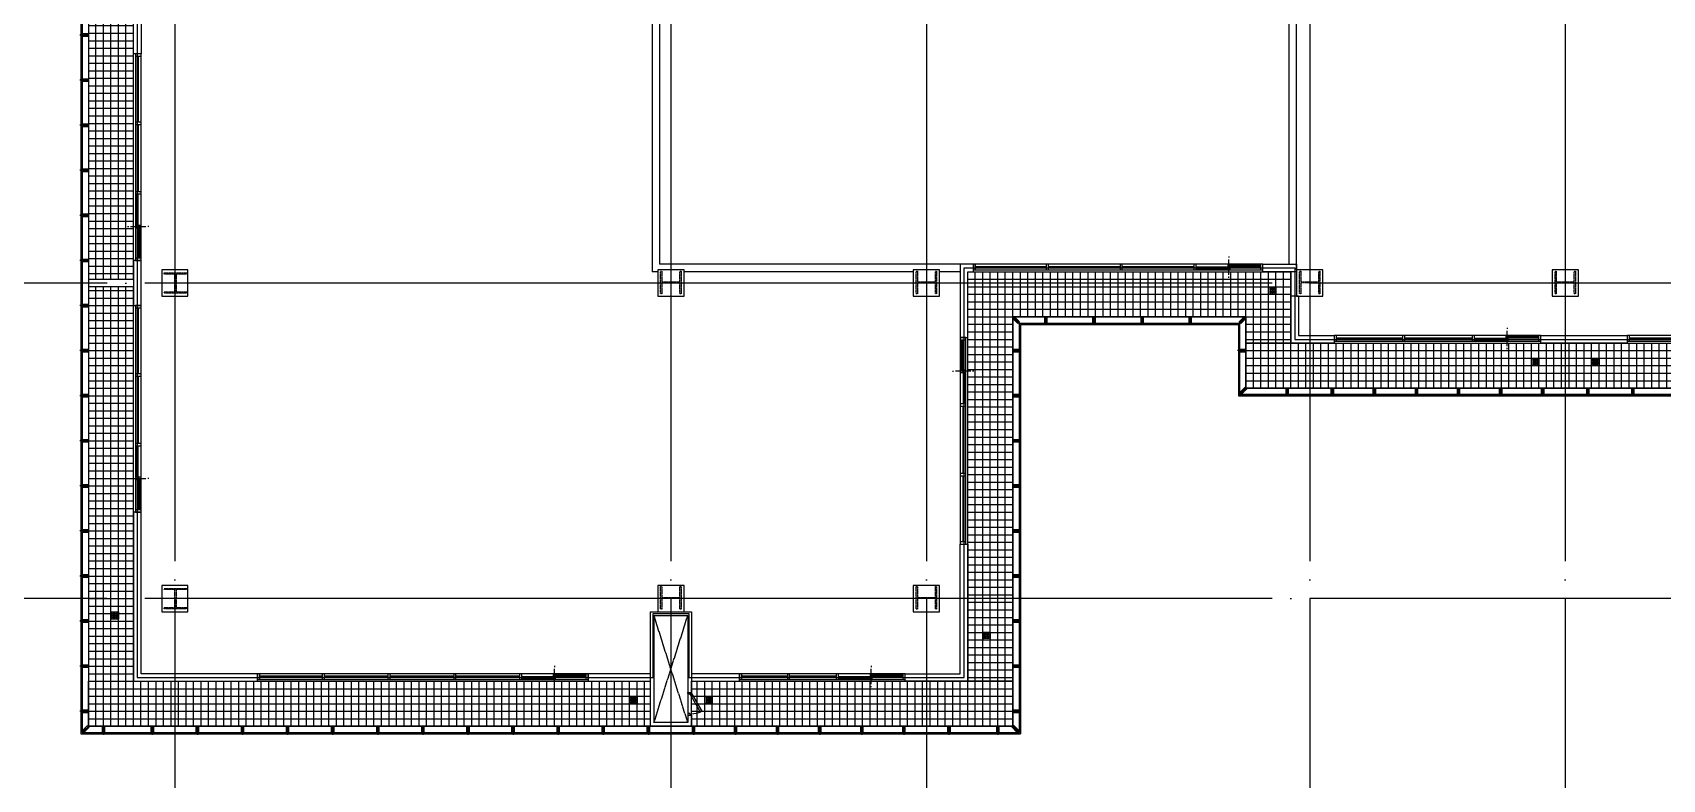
# Model space of a CAD drawing. Header units: millimetres. Extents: x 0 to 252000, y 0 to 178200.
# Drawn here: x 46358 to 89728, y 60589 to 80469 of the extents above; entities that cross this region are included whole.
import ezdxf

# ---------------------------------------------------------------- set-up
doc = ezdxf.new("R2010")
doc.units = ezdxf.units.MM
for name, pattern in [('CEN', [62, 60, -1, 0, -1]), ('CONTINOUS', [0]), ('HID', [3.2, 2, -1.2]), ('HIDDEN', [2, 1, -1])]:
    doc.linetypes.add(name, pattern=pattern)
doc.layers.get('Defpoints').update_dxf_attribs({"color": 181})
for name, color, linetype in [('000_SRC', 7, 'HIDDEN'), ('01 CEN', 1, 'CEN'), ('02 COL', 2, 'Continuous'), ('04.Hat', 5, 'Continuous'), ('5FIN', 5, 'Continuous'), ('A-공장전용', 3, 'Continuous'), ('DOOR', 4, 'Continuous'), ('E1', 5, 'Continuous'), ('ele-w', 4, 'Continuous'), ('GLAZ-BAR', 7, 'Continuous'), ('HAT', 5, 'Continuous'), ('HID', 4, 'HID'), ('S- 주동 코어', 7, 'CONTINOUS'), ('VOID', 8, 'CEN'), ('Wall-P', 4, 'Continuous'), ('WID', 4, 'Continuous'), ('WID-F', 4, 'Continuous'), ('WIN', 9, 'Continuous'), ('win5', 5, 'Continuous')]:
    doc.layers.add(name, color=color, linetype=linetype)

# ---------------------------------------------------------------- blocks, each defined once
blk = doc.blocks.new('SRC^^')
at = {"layer": '000_SRC'}
for points in [[(3724776, -6999655), (3724776, -6999623), (3725062, -6999623), (3725062, -6999144), (3724776, -6999144), (3724776, -6999112), (3725380, -6999112), (3725380, -6999144), (3725094, -6999144), (3725094, -6999623), (3725380, -6999623), (3725380, -6999655)], [(3737990, -6999065), (3738022, -6999065), (3738022, -6999351), (3738501, -6999351), (3738501, -6999065), (3738533, -6999065), (3738533, -6999669), (3738501, -6999669), (3738501, -6999383), (3738022, -6999383), (3738022, -6999669), (3737990, -6999669)], [(3744790, -6999065), (3744822, -6999065), (3744822, -6999351), (3745301, -6999351), (3745301, -6999065), (3745333, -6999065), (3745333, -6999669), (3745301, -6999669), (3745301, -6999383), (3744822, -6999383), (3744822, -6999669), (3744790, -6999669)], [(3754990, -6999065), (3755022, -6999065), (3755022, -6999351), (3755501, -6999351), (3755501, -6999065), (3755533, -6999065), (3755533, -6999669), (3755501, -6999669), (3755501, -6999383), (3755022, -6999383), (3755022, -6999669), (3754990, -6999669)], [(3761790, -6999065), (3761822, -6999065), (3761822, -6999351), (3762301, -6999351), (3762301, -6999065), (3762333, -6999065), (3762333, -6999669), (3762301, -6999669), (3762301, -6999383), (3761822, -6999383), (3761822, -6999669), (3761790, -6999669)], [(3724776, -7008055), (3724776, -7008023), (3725062, -7008023), (3725062, -7007544), (3724776, -7007544), (3724776, -7007512), (3725380, -7007512), (3725380, -7007544), (3725094, -7007544), (3725094, -7008023), (3725380, -7008023), (3725380, -7008055)], [(3737990, -7007465), (3738022, -7007465), (3738022, -7007751), (3738501, -7007751), (3738501, -7007465), (3738533, -7007465), (3738533, -7008069), (3738501, -7008069), (3738501, -7007783), (3738022, -7007783), (3738022, -7008069), (3737990, -7008069)], [(3744790, -7007465), (3744822, -7007465), (3744822, -7007751), (3745301, -7007751), (3745301, -7007465), (3745333, -7007465), (3745333, -7008069), (3745301, -7008069), (3745301, -7007783), (3744822, -7007783), (3744822, -7008069), (3744790, -7008069)]]:
    blk.add_hatch(color=7, dxfattribs=at).paths.add_polyline_path(points)
for p, q in [((3725082, -6999383), (3725042, -6999383)), ((3738262, -6999403), (3738262, -6999363)), ((3745062, -6999403), (3745062, -6999363)), ((3755262, -6999403), (3755262, -6999363)), ((3762062, -6999403), (3762062, -6999363)), ((3725082, -7007783), (3725042, -7007783)), ((3738262, -7007803), (3738262, -7007763))]:
    blk.add_line(p, q, dxfattribs=at)
for points in [[(3724776, -6999655), (3724776, -6999623), (3725062, -6999623), (3725062, -6999144), (3724776, -6999144), (3724776, -6999112), (3725380, -6999112), (3725380, -6999144), (3725094, -6999144), (3725094, -6999623), (3725380, -6999623), (3725380, -6999655), (3724776, -6999655)], [(3737990, -6999065), (3738022, -6999065), (3738022, -6999351), (3738501, -6999351), (3738501, -6999065), (3738533, -6999065), (3738533, -6999669), (3738501, -6999669), (3738501, -6999383), (3738022, -6999383), (3738022, -6999669), (3737990, -6999669), (3737990, -6999065)], [(3744790, -6999065), (3744822, -6999065), (3744822, -6999351), (3745301, -6999351), (3745301, -6999065), (3745333, -6999065), (3745333, -6999669), (3745301, -6999669), (3745301, -6999383), (3744822, -6999383), (3744822, -6999669), (3744790, -6999669), (3744790, -6999065)], [(3754990, -6999065), (3755022, -6999065), (3755022, -6999351), (3755501, -6999351), (3755501, -6999065), (3755533, -6999065), (3755533, -6999669), (3755501, -6999669), (3755501, -6999383), (3755022, -6999383), (3755022, -6999669), (3754990, -6999669), (3754990, -6999065)], [(3761790, -6999065), (3761822, -6999065), (3761822, -6999351), (3762301, -6999351), (3762301, -6999065), (3762333, -6999065), (3762333, -6999669), (3762301, -6999669), (3762301, -6999383), (3761822, -6999383), (3761822, -6999669), (3761790, -6999669), (3761790, -6999065)], [(3724776, -7008055), (3724776, -7008023), (3725062, -7008023), (3725062, -7007544), (3724776, -7007544), (3724776, -7007512), (3725380, -7007512), (3725380, -7007544), (3725094, -7007544), (3725094, -7008023), (3725380, -7008023), (3725380, -7008055), (3724776, -7008055)], [(3737990, -7007465), (3738022, -7007465), (3738022, -7007751), (3738501, -7007751), (3738501, -7007465), (3738533, -7007465), (3738533, -7008069), (3738501, -7008069), (3738501, -7007783), (3738022, -7007783), (3738022, -7008069), (3737990, -7008069), (3737990, -7007465)], [(3744790, -7007465), (3744822, -7007465), (3744822, -7007751), (3745301, -7007751), (3745301, -7007465), (3745333, -7007465), (3745333, -7008069), (3745301, -7008069), (3745301, -7007783), (3744822, -7007783), (3744822, -7008069), (3744790, -7008069), (3744790, -7007465)], [(3744790, -7007465), (3744822, -7007465), (3744822, -7007751), (3745301, -7007751), (3745301, -7007465), (3745333, -7007465), (3745333, -7008069), (3745301, -7008069), (3745301, -7007783), (3744822, -7007783), (3744822, -7008069), (3744790, -7008069), (3744790, -7007465)]]:
    blk.add_lwpolyline(points, dxfattribs=at)
blk = doc.blocks.new('B1F-SRC1')
at = {"layer": '02 COL', "color": 0}
blk.add_lwpolyline([(350, 350), (-350, 350), (-350, -350), (350, -350)], close=True, dxfattribs=at)
blk = doc.blocks.new('B1F-SRC2')
at = {"layer": '02 COL', "color": 0}
blk.add_lwpolyline([(350, 350), (-350, 350), (-350, -350), (350, -350)], close=True, dxfattribs=at)
blk = doc.blocks.new('B1F-SRC5')
at = {"layer": '02 COL', "color": 0}
blk.add_lwpolyline([(350, 350), (-350, 350), (-350, -350), (350, -350)], close=True, dxfattribs=at)
blk = doc.blocks.new('B1F-SRC3')
at = {"layer": '02 COL', "color": 0}
blk.add_lwpolyline([(350, 350), (-350, 350), (-350, -350), (350, -350)], close=True, dxfattribs=at)
blk = doc.blocks.new('B1F-SRC1A')
at = {"layer": '02 COL', "color": 0}
blk.add_lwpolyline([(350, 350), (-350, 350), (-350, -350), (350, -350)], close=True, dxfattribs=at)
blk = doc.blocks.new('B1F-SRC4')
at = {"layer": '02 COL'}
blk.add_lwpolyline([(350, 350), (-350, 350), (-350, -350), (350, -350)], close=True, dxfattribs=at)
blk = doc.blocks.new('AWB-2')
at = {"layer": 'WID'}
for points in [[(66, 105), (67, 107), (66, 108), (62, 105), (81, 86, -0.414214), (81, 83), (59, 61, 0.414214), (59, 59, 0.414214), (61, 59), (83, 81, -0.414214), (86, 81), (105, 62), (221, 179), (179, 221), (177, 220), (183, 214), (183, 212), (185, 212), (192, 206, -0.414214), (192, 204), (187, 199, 0.414214), (187, 198), (189, 195), (191, 197), (189, 198), (194, 203), (203, 194), (198, 189), (197, 191), (195, 189), (198, 187, 0.414214), (199, 187), (204, 192, -0.414214), (206, 192), (218, 179, -0.414214), (218, 178), (105, 66, -0.414214), (104, 66), (92, 78, -0.414214), (92, 79), (99, 87, 0.414214), (99, 88), (97, 91), (95, 89), (97, 87), (90, 80), (80, 90), (87, 97), (89, 95), (91, 97), (88, 99, 0.414214), (87, 99), (79, 92, -0.414214), (78, 92), (72, 98, -0.414214), (72, 99), (73, 101), (73, 103), (71, 103), (70, 101, -0.414214), (68, 101), (66, 104, -0.414214)], [(177, 220), (66, 108), (71, 103), (73, 103), (73, 101), (83, 97), (85, 98, 0.414214), (85, 99, 0.414214), (84, 99), (83, 98), (74, 102), (74, 104), (72, 104), (68, 108, -0.414214), (68, 108), (177, 218, -0.414214), (178, 218), (182, 214), (182, 211), (184, 211), (188, 203), (187, 202, 0.414214), (187, 201), (187, 201, 0.414214), (188, 201), (189, 203), (185, 212), (183, 212), (183, 214)]]:
    blk.add_lwpolyline(points, format="xyb", close=True, dxfattribs=at)
blk.add_lwpolyline([(105, 62), (221, 179), (179, 221), (62, 105)], dxfattribs=at)
at = {"layer": 'WIN', "color": 8}
for p, q in [((208, 208), (41, 41)), ((53, 81), (49, 77)), ((57, 69), (49, 77)), ((53, 80), (50, 77)), ((51, 75), (50, 77)), ((51, 79), (52, 78)), ((51, 75), (54, 74)), ((51, 74), (54, 73)), ((61, 73), (53, 81)), ((55, 78), (53, 80)), ((53, 65), (54, 65)), ((56, 76), (54, 73)), ((56, 76), (54, 74)), ((57, 67), (54, 65)), ((55, 79), (56, 76)), ((55, 78), (56, 76)), ((74, 77), (57, 67)), ((57, 69), (57, 67)), ((61, 63), (70, 81)), ((62, 73), (61, 73)), ((70, 80), (62, 73)), ((63, 61), (81, 70)), ((67, 57), (65, 54)), ((65, 53), (65, 54)), ((77, 74), (67, 57)), ((69, 57), (67, 57)), ((69, 57), (77, 49)), ((70, 82), (70, 80)), ((80, 70), (73, 62)), ((73, 62), (73, 61)), ((73, 61), (81, 53)), ((76, 56), (73, 54)), ((74, 51), (73, 54)), ((76, 56), (74, 54)), ((75, 51), (74, 54)), ((75, 51), (77, 50)), ((79, 55), (76, 56)), ((78, 55), (76, 56)), ((80, 53), (77, 50)), ((81, 53), (77, 49)), ((78, 55), (80, 53)), ((79, 51), (78, 52)), ((82, 70), (80, 70))]:
    blk.add_line(p, q, dxfattribs=at)
at = {"layer": 'WIN'}
for p, q in [((53, 65), (42, 75)), ((70, 82), (59, 92)), ((65, 53), (75, 42)), ((82, 70), (92, 59))]:
    blk.add_line(p, q, dxfattribs=at)
at = {"layer": 'WIN', "color": 8}
for points in [[(75, 77), (61, 63), (57, 67), (70, 81)], [(59, 92), (67, 100), (77, 89), (70, 82)], [(77, 75), (63, 61), (67, 57), (81, 70)], [(92, 59), (100, 67), (89, 77), (82, 70)]]:
    blk.add_lwpolyline(points, close=True, dxfattribs=at)
for centre, radius, start, end in [((47, 115), 18.5, 289.0161, 324.0172), ((33, 33), 36.6, 31.5803, 58.4197), ((65, 65), 8.5, 106.9275, 163.0725), ((65, 65), 8.5, 286.9275, 343.0725), ((115, 47), 18.5, 125.9828, 160.9839)]:
    blk.add_arc(centre, radius, start, end, dxfattribs=at)
blk = doc.blocks.new('AWB-1')
at = {"layer": 'WID'}
for points in [[(-28, 38), (-28, 40), (-30, 40), (-30, 35), (-4, 35, -0.414214), (-2, 33), (-2, 2, 0.414214), (0, 1, 0.414214), (2, 2), (2, 33, -0.414214), (4, 35), (30, 35), (30, 200), (-30, 200), (-30, 198), (-23, 198), (-21, 196), (-20, 198), (-10, 198, -0.414214), (-9, 197), (-9, 190, 0.414214), (-8, 189), (-4, 189), (-4, 191), (-7, 191), (-7, 198), (7, 198), (7, 191), (4, 191), (4, 189), (8, 189, 0.414214), (9, 190), (9, 197, -0.414214), (10, 198), (27, 198, -0.414214), (28, 197), (28, 38, -0.414214), (27, 37), (10, 37, -0.414214), (9, 38), (9, 49, 0.414214), (8, 50), (4, 50), (4, 48), (7, 48), (7, 37), (-7, 37), (-7, 48), (-4, 48), (-4, 50), (-8, 50, 0.414214), (-9, 49), (-9, 38, -0.414214), (-10, 37), (-19, 37, -0.414214), (-20, 38), (-20, 40), (-21, 42), (-23, 40), (-23, 38, -0.414214), (-24, 37), (-27, 37, -0.414214)], [(-30, 198), (-30, 40), (-23, 40), (-21, 42), (-20, 40), (-10, 44), (-10, 47, 0.414214), (-10, 47, 0.414214), (-11, 47), (-11, 45), (-19, 42), (-21, 43), (-23, 41), (-28, 41, -0.414214), (-29, 42), (-29, 196, -0.414214), (-28, 197), (-23, 197), (-21, 195), (-19, 197), (-11, 194), (-11, 192, 0.414214), (-10, 191), (-10, 191, 0.414214), (-10, 192), (-10, 194), (-20, 198), (-21, 196), (-23, 198)]]:
    blk.add_lwpolyline(points, format="xyb", close=True, dxfattribs=at)
blk.add_lwpolyline([(30, 35), (30, 200), (-30, 200), (-30, 35)], dxfattribs=at)
at = {"layer": 'WIN'}
for p, q in [((-8, 24), (-23, 24)), ((8, 24), (23, 24)), ((-8, 0), (-23, 0)), ((8, 0), (23, 0))]:
    blk.add_line(p, q, dxfattribs=at)
at = {"layer": 'WIN', "color": 8}
for p, q in [((-20, 12), (-20, 6)), ((-8, 12), (-20, 12)), ((-20, 9), (-19, 9)), ((-8, 6), (-20, 6)), ((-17, 11), (-19, 11)), ((-19, 11), (-19, 6)), ((-17, 6), (-19, 6)), ((-17, 11), (-14, 10)), ((-17, 6), (-14, 8)), ((-16, 12), (-14, 10)), ((-16, 6), (-14, 7)), ((-14, 10), (-14, 7)), ((-14, 10), (-14, 8)), ((-8, 24), (-8, 23)), ((-2, 24), (-8, 5)), ((-8, 23), (-8, 13)), ((-8, 13), (-8, 12)), ((-8, 6), (-8, 5)), ((-8, 5), (-8, 1)), ((-8, 0), (-8, 1)), ((-2, 5), (-8, 24)), ((0, 211), (0, -24)), ((2, 5), (7, 24)), ((2, 24), (7, 5)), ((8, 24), (7, 23)), ((7, 23), (7, 13)), ((7, 13), (8, 12)), ((8, 12), (20, 12)), ((8, 6), (7, 5)), ((8, 6), (20, 6)), ((7, 5), (7, 1)), ((8, 0), (7, 1)), ((16, 12), (14, 10)), ((17, 11), (14, 10)), ((14, 10), (14, 7)), ((14, 10), (14, 8)), ((17, 6), (14, 8)), ((16, 6), (14, 7)), ((17, 11), (19, 11)), ((17, 6), (19, 6)), ((19, 11), (19, 6)), ((20, 9), (19, 9)), ((20, 12), (20, 6))]:
    blk.add_line(p, q, dxfattribs=at)
for points in [[(-23, 24), (-23, 35), (-8, 35), (-8, 24)], [(-2, 24), (-2, 5), (-8, 5), (-8, 24)], [(2, 24), (2, 5), (7, 5), (7, 24)], [(23, 24), (23, 35), (8, 35), (8, 24)]]:
    blk.add_lwpolyline(points, close=True, dxfattribs=at)
for centre, radius, start, end in [((-48, 32), 18.5, 334.0161, 9.0172), ((0, 9), 8.5, 151.9275, 208.0725), ((0, -36), 36.6, 76.5803, 103.4197), ((0, 9), 8.5, 331.9275, 28.0725), ((48, 32), 18.5, 170.9828, 205.9839)]:
    blk.add_arc(centre, radius, start, end, dxfattribs=at)
blk = doc.blocks.new('AWB-3')
at = {"layer": 'WID'}
for points in [[(-37, -77), (-39, -79), (-38, -80), (-34, -76), (-53, -58, -0.414214), (-53, -55), (-31, -33, 0.414214), (-31, -31, 0.414214), (-33, -31), (-55, -53, -0.414214), (-58, -53), (-76, -34), (-193, -151), (-151, -193), (-149, -192), (-154, -186), (-154, -184), (-157, -184), (-163, -177, -0.414214), (-163, -176), (-158, -171, 0.414214), (-158, -170), (-161, -167), (-162, -168), (-161, -170), (-166, -175), (-175, -166), (-170, -161), (-168, -162), (-167, -161), (-170, -158, 0.414214), (-171, -158), (-176, -163, -0.414214), (-177, -163), (-189, -151, -0.414214), (-189, -150), (-77, -37, -0.414214), (-76, -37), (-64, -49, -0.414214), (-64, -51), (-71, -58, 0.414214), (-71, -60), (-68, -62), (-67, -61), (-69, -59), (-61, -52), (-52, -61), (-59, -69), (-61, -67), (-62, -68), (-60, -71, 0.414214), (-58, -71), (-51, -64, -0.414214), (-49, -64), (-43, -70, -0.414214), (-43, -71), (-45, -73), (-45, -75), (-43, -75), (-41, -73, -0.414214), (-40, -73), (-37, -76, -0.414214)], [(-149, -192), (-38, -80), (-43, -75), (-45, -75), (-45, -73), (-55, -68), (-57, -70, 0.414214), (-57, -71, 0.414214), (-56, -71), (-55, -69), (-46, -73), (-46, -76), (-43, -76), (-40, -79, -0.414214), (-40, -80), (-149, -189, -0.414214), (-150, -189), (-153, -186), (-153, -183), (-156, -183), (-160, -175), (-159, -173, 0.414214), (-159, -173), (-159, -173, 0.414214), (-159, -173), (-161, -174), (-157, -184), (-154, -184), (-154, -186)]]:
    blk.add_lwpolyline(points, format="xyb", close=True, dxfattribs=at)
blk.add_lwpolyline([(-76, -34), (-193, -151), (-151, -193), (-34, -76)], dxfattribs=at)
at = {"layer": 'WIN', "color": 8}
for p, q in [((-180, -180), (-13, -13)), ((-53, -25), (-48, -21)), ((-45, -33), (-53, -25)), ((-35, -33), (-53, -42)), ((-53, -41), (-52, -41)), ((-52, -25), (-48, -21)), ((-50, -27), (-52, -25)), ((-52, -41), (-45, -34)), ((-50, -23), (-50, -23)), ((-50, -27), (-47, -28)), ((-50, -27), (-47, -28)), ((-47, -23), (-48, -21)), ((-41, -29), (-48, -21)), ((-48, -46), (-39, -29)), ((-47, -23), (-46, -26)), ((-47, -28), (-45, -26)), ((-47, -28), (-46, -26)), ((-46, -23), (-45, -26)), ((-46, -48), (-29, -39)), ((-45, -34), (-45, -33)), ((-33, -35), (-42, -53)), ((-41, -29), (-39, -29)), ((-41, -52), (-34, -45)), ((-41, -53), (-41, -52)), ((-39, -29), (-36, -26)), ((-36, -24), (-36, -26)), ((-34, -45), (-33, -45)), ((-33, -45), (-25, -53)), ((-29, -39), (-26, -36)), ((-29, -41), (-29, -39)), ((-29, -41), (-21, -48)), ((-28, -47), (-26, -45)), ((-28, -47), (-26, -46)), ((-27, -50), (-28, -47)), ((-27, -50), (-28, -47)), ((-27, -50), (-25, -52)), ((-24, -36), (-26, -36)), ((-23, -46), (-26, -45)), ((-23, -47), (-26, -46)), ((-25, -52), (-21, -48)), ((-25, -53), (-21, -48)), ((-23, -47), (-21, -48)), ((-23, -50), (-23, -50))]:
    blk.add_line(p, q, dxfattribs=at)
at = {"layer": 'WIN'}
for p, q in [((-53, -41), (-64, -31)), ((-36, -24), (-47, -14)), ((-41, -53), (-31, -64)), ((-24, -36), (-14, -47))]:
    blk.add_line(p, q, dxfattribs=at)
at = {"layer": 'WIN', "color": 8}
for points in [[(-64, -31), (-71, -39), (-61, -49), (-53, -41)], [(-48, -46), (-35, -33), (-39, -29), (-53, -42)], [(-31, -64), (-39, -71), (-49, -61), (-41, -53)], [(-46, -48), (-33, -35), (-29, -39), (-42, -53)]]:
    blk.add_lwpolyline(points, close=True, dxfattribs=at)
for centre, radius, start, end in [((-87, -19), 18.5, 305.9828, 340.9839), ((-37, -37), 8.5, 106.9275, 163.0725), ((-5, -5), 36.6, 211.5803, 238.4197), ((-37, -37), 8.5, 286.9275, 343.0725), ((-19, -87), 18.5, 109.0161, 144.0172)]:
    blk.add_arc(centre, radius, start, end, dxfattribs=at)
blk = doc.blocks.new('A$C513D03CD')
at = {"layer": 'GLAZ-BAR'}
for p, q in [((0, 566), (0, 536)), ((0, 80), (0, 486)), ((0, 0), (0, 30))]:
    blk.add_line(p, q, dxfattribs=at)
blk = doc.blocks.new('AD-5500')
at = {"layer": 'WID', "color": 9}
for p, q in [((5440, 150), (60, 150)), ((60, 0), (5440, 0))]:
    blk.add_line(p, q, dxfattribs=at)
at = {"layer": 'WID'}
for p, q in [((60, 70), (870, 70)), ((60, 43), (870, 43)), ((60, 27), (870, 27)), ((930, 80), (870, 80)), ((930, 70), (870, 70)), ((930, 123), (1770, 123)), ((930, 107), (1770, 107)), ((930, 80), (1770, 80)), ((1830, 83), (3620, 83)), ((1830, 67), (3620, 67)), ((3680, 83), (5440, 83)), ((3680, 67), (5440, 67))]:
    blk.add_line(p, q, dxfattribs=at)
for points in [[(0, 0), (60, 0), (60, 150), (0, 150)], [(1770, 0), (1830, 0), (1830, 150), (1770, 150)], [(3620, 0), (3680, 0), (3680, 150), (3620, 150)], [(5440, 0), (5500, 0), (5500, 150), (5440, 150)]]:
    blk.add_lwpolyline(points, close=True, dxfattribs=at)
for points in [[(930, 80), (930, 150), (870, 150), (870, 80)], [(870, 70), (870, 0), (930, 0), (930, 70)]]:
    blk.add_lwpolyline(points, dxfattribs=at)
at = {"layer": 'GLAZ-BAR', "rotation": 180}
blk.add_blockref('A$C513D03CD', (900, 358), dxfattribs=at)
blk = doc.blocks.new('AD-7700')
at = {"layer": 'WID', "color": 9}
for p, q in [((7640, 150), (60, 150)), ((60, 0), (7640, 0))]:
    blk.add_line(p, q, dxfattribs=at)
at = {"layer": 'WID'}
for p, q in [((60, 70), (870, 70)), ((60, 43), (870, 43)), ((60, 27), (870, 27)), ((930, 80), (870, 80)), ((930, 70), (870, 70)), ((930, 123), (1770, 123)), ((930, 107), (1770, 107)), ((930, 80), (1770, 80)), ((1830, 83), (3737, 83)), ((1830, 67), (3737, 67)), ((3797, 83), (5703, 83)), ((3797, 67), (5703, 67)), ((5763, 83), (7640, 83)), ((5763, 67), (7640, 67))]:
    blk.add_line(p, q, dxfattribs=at)
for points in [[(0, 0), (60, 0), (60, 150), (0, 150)], [(1770, 0), (1830, 0), (1830, 150), (1770, 150)], [(3737, 0), (3797, 0), (3797, 150), (3737, 150)], [(5703, 0), (5763, 0), (5763, 150), (5703, 150)], [(7640, 0), (7700, 0), (7700, 150), (7640, 150)]]:
    blk.add_lwpolyline(points, close=True, dxfattribs=at)
for points in [[(930, 80), (930, 150), (870, 150), (870, 80)], [(870, 70), (870, 0), (930, 0), (930, 70)]]:
    blk.add_lwpolyline(points, dxfattribs=at)
at = {"layer": 'GLAZ-BAR', "rotation": 180}
blk.add_blockref('A$C513D03CD', (900, 358), dxfattribs=at)
blk = doc.blocks.new('AD-8800')
at = {"layer": 'WID', "color": 9}
for p, q in [((8740, 150), (60, 150)), ((60, 0), (8740, 0))]:
    blk.add_line(p, q, dxfattribs=at)
at = {"layer": 'WID'}
for p, q in [((60, 70), (870, 70)), ((60, 43), (870, 43)), ((60, 27), (870, 27)), ((930, 80), (870, 80)), ((930, 70), (870, 70)), ((930, 123), (1770, 123)), ((930, 107), (1770, 107)), ((930, 80), (1770, 80)), ((1830, 83), (3520, 83)), ((1830, 67), (3520, 67)), ((3580, 83), (5270, 83)), ((3580, 67), (5270, 67)), ((5330, 83), (7020, 83)), ((5330, 67), (7020, 67)), ((7080, 83), (8740, 83)), ((7080, 67), (8740, 67))]:
    blk.add_line(p, q, dxfattribs=at)
for points in [[(0, 0), (60, 0), (60, 150), (0, 150)], [(1770, 0), (1830, 0), (1830, 150), (1770, 150)], [(3520, 0), (3580, 0), (3580, 150), (3520, 150)], [(5270, 0), (5330, 0), (5330, 150), (5270, 150)], [(7020, 0), (7080, 0), (7080, 150), (7020, 150)], [(8740, 0), (8800, 0), (8800, 150), (8740, 150)]]:
    blk.add_lwpolyline(points, close=True, dxfattribs=at)
for points in [[(930, 80), (930, 150), (870, 150), (870, 80)], [(870, 70), (870, 0), (930, 0), (930, 70)]]:
    blk.add_lwpolyline(points, dxfattribs=at)
at = {"layer": 'GLAZ-BAR', "rotation": 180}
blk.add_blockref('A$C513D03CD', (900, 358), dxfattribs=at)
blk = doc.blocks.new('AD-4400')
at = {"layer": 'WID', "color": 9}
for p, q in [((4340, 150), (60, 150)), ((60, 0), (4340, 0))]:
    blk.add_line(p, q, dxfattribs=at)
at = {"layer": 'WID'}
for p, q in [((60, 70), (870, 70)), ((60, 43), (870, 43)), ((60, 27), (870, 27)), ((930, 80), (870, 80)), ((930, 70), (870, 70)), ((930, 123), (1770, 123)), ((930, 107), (1770, 107)), ((930, 80), (1770, 80)), ((1830, 83), (3070, 83)), ((1830, 67), (3070, 67)), ((3130, 83), (4340, 83)), ((3130, 67), (4340, 67))]:
    blk.add_line(p, q, dxfattribs=at)
for points in [[(0, 0), (60, 0), (60, 150), (0, 150)], [(1770, 0), (1830, 0), (1830, 150), (1770, 150)], [(3070, 0), (3130, 0), (3130, 150), (3070, 150)], [(4340, 0), (4400, 0), (4400, 150), (4340, 150)]]:
    blk.add_lwpolyline(points, close=True, dxfattribs=at)
for points in [[(930, 80), (930, 150), (870, 150), (870, 80)], [(870, 70), (870, 0), (930, 0), (930, 70)]]:
    blk.add_lwpolyline(points, dxfattribs=at)
at = {"layer": 'GLAZ-BAR', "rotation": 180}
blk.add_blockref('A$C513D03CD', (900, 358), dxfattribs=at)
blk = doc.blocks.new('AD1727')
at = {"layer": 'Wall-P'}
for points in [[(-900, -34150), (-900, -35900), (-1100, -35900), (-1100, -34150)], [(29850, -41700), (28950, -41700), (28950, -41500), (29850, -41500), (29850, -41700)], [(29900, -42350), (29700, -42350)], [(29900, -42350), (29900, -43400), (30850, -43400), (30850, -43600), (29700, -43600), (29700, -42350)], [(2200, -52600), (2200, -52400), (-900, -52400), (-900, -48100), (-1100, -48100), (-1100, -52600), (2200, -52600)], [(21100, -52600), (19430, -52600), (19430, -52400), (20900, -52400), (20900, -48950), (21100, -48950), (21100, -52600)], [(12650, -52400), (11000, -52400), (11000, -52600), (12650, -52600)], [(12650, -52400), (12650, -52600)], [(15030, -52600), (15030, -52400), (13750, -52400)], [(13750, -52400), (13750, -52600)], [(13750, -52600), (15030, -52600)]]:
    blk.add_lwpolyline(points, dxfattribs=at)
for points in [[(-1100, -42600), (-900, -42600), (-900, -41400), (-1100, -41400)], [(21250, -41500), (20900, -41500), (20900, -43450), (21100, -43450), (21100, -41700), (21250, -41700), (21250, -41500)], [(38650, -43600), (36350, -43600), (36350, -43400), (38650, -43400)], [(38650, -43600), (36350, -43600), (36350, -43400), (38650, -43400)]]:
    blk.add_lwpolyline(points, close=True, dxfattribs=at)
blk = doc.blocks.new('AD-9900')
at = {"layer": 'WID', "color": 9}
for p, q in [((-60, 0), (-9840, 0)), ((-9840, -150), (-60, -150))]:
    blk.add_line(p, q, dxfattribs=at)
at = {"layer": 'WID'}
for p, q in [((-7905, -67), (-9840, -67)), ((-7905, -83), (-9840, -83)), ((-5880, -67), (-7845, -67)), ((-5880, -83), (-7845, -83)), ((-3855, -67), (-5820, -67)), ((-3855, -83), (-5820, -83)), ((-1830, -67), (-3795, -67)), ((-1830, -83), (-3795, -83)), ((-930, -80), (-1770, -80)), ((-930, -107), (-1770, -107)), ((-930, -123), (-1770, -123)), ((-930, -70), (-870, -70)), ((-930, -80), (-870, -80)), ((-60, -27), (-870, -27)), ((-60, -43), (-870, -43)), ((-60, -70), (-870, -70))]:
    blk.add_line(p, q, dxfattribs=at)
for points in [[(-9840, 0), (-9900, 0), (-9900, -150), (-9840, -150)], [(-7845, 0), (-7905, 0), (-7905, -150), (-7845, -150)], [(-5820, 0), (-5880, 0), (-5880, -150), (-5820, -150)], [(-3795, 0), (-3855, 0), (-3855, -150), (-3795, -150)], [(-1770, 0), (-1830, 0), (-1830, -150), (-1770, -150)], [(0, 0), (-60, 0), (-60, -150), (0, -150)]]:
    blk.add_lwpolyline(points, close=True, dxfattribs=at)
for points in [[(-870, -70), (-870, 0), (-930, 0), (-930, -70)], [(-930, -80), (-930, -150), (-870, -150), (-870, -80)]]:
    blk.add_lwpolyline(points, dxfattribs=at)
at = {"layer": 'GLAZ-BAR'}
blk.add_blockref('A$C513D03CD', (-900, -358), dxfattribs=at)
blk = doc.blocks.new('SD600_W120')
at = {"layer": 'DOOR'}
for p, q in [((-600, 100), (0, 100)), ((0, 0), (-600, 0))]:
    blk.add_line(p, q, dxfattribs=at)
at = {"layer": 'DOOR', "color": 6}
for points in [[(-600, 100), (-575, 100), (-575, 57), (-560, 57), (-560, 30), (-575, 0), (-600, 0)], [(0, 100), (-25, 100), (-25, 57), (-40, 57), (-40, 30), (-25, 0), (0, 0)]]:
    blk.add_lwpolyline(points, close=True, dxfattribs=at)
at = {"layer": 'DOOR'}
blk.add_lwpolyline([(-25, 100), (-500, 374), (-520, 340), (-45, 65)], close=True, dxfattribs=at)
blk.add_arc((-25, 100), 550, 154.1706, 180, dxfattribs=at)
blk = doc.blocks.new('타워PD오픈')
at = {"layer": 'VOID'}
for p, q in [((12850, -45800), (13750, -42950)), ((13750, -45800), (12850, -42950))]:
    blk.add_line(p, q, dxfattribs=at)
at = {"layer": 'Wall-P'}
for p, q in [((12750, -42850), (12750, -45900)), ((12750, -42850), (13850, -42850)), ((13850, -42850), (13850, -45000)), ((12850, -42950), (12850, -45800)), ((12850, -42950), (13750, -42950)), ((13750, -42950), (13750, -45000)), ((13750, -45000), (13850, -45000)), ((13850, -45900), (12750, -45900)), ((13750, -45800), (12850, -45800)), ((13750, -45600), (13750, -45800)), ((13750, -45600), (13850, -45600)), ((13850, -45600), (13850, -45900))]:
    blk.add_line(p, q, dxfattribs=at)
at = {"layer": '04.Hat', "extrusion": (0, 0, -1), "zscale": -1, "rotation": 90}
blk.add_blockref('SD600_W120', (-13750, -45000), dxfattribs=at)
blk = doc.blocks.new('XFD')
at = {"layer": 'E1', "color": 5, "linetype": 'Continuous'}
for p, q in [((195, 195), (5, 195)), ((5, 5), (5, 195)), ((195, 5), (5, 5)), ((110, 25), (90, 25)), ((90, 15), (110, 15)), ((195, 195), (195, 5))]:
    blk.add_line(p, q, dxfattribs=at)
for points in [[(60, 185), (40, 185, 1), (40, 175), (60, 175, 1), (60, 185, 1)], [(60, 165), (40, 165, 1), (40, 155), (60, 155, 1), (60, 165, 1)], [(60, 145), (40, 145, 1), (40, 135), (60, 135, 1), (60, 145, 1)], [(60, 125), (40, 125, 1), (40, 115), (60, 115, 1), (60, 125, 1)], [(60, 105), (40, 105, 1), (40, 95), (60, 95, 1), (60, 105, 1)], [(60, 85), (40, 85, 1), (40, 75), (60, 75, 1), (60, 85, 1)], [(60, 65), (40, 65, 1), (40, 55), (60, 55, 1), (60, 65, 1)], [(60, 45), (40, 45, 1), (40, 35), (60, 35, 1), (60, 45, 1)], [(60, 25), (40, 25, 1), (40, 15), (60, 15, 1), (60, 25, 1)], [(110, 185), (90, 185, 1), (90, 175), (110, 175, 1), (110, 185, 1)], [(110, 165), (90, 165, 1), (90, 155), (110, 155, 1), (110, 165, 1)], [(110, 145), (90, 145, 1), (90, 135), (110, 135, 1), (110, 145, 1)], [(110, 125), (90, 125, 1), (90, 115), (110, 115, 1), (110, 125, 1)], [(110, 105), (90, 105, 1), (90, 95), (110, 95, 1), (110, 105, 1)], [(110, 85), (90, 85, 1), (90, 75), (110, 75, 1), (110, 85, 1)], [(110, 65), (90, 65, 1), (90, 55), (110, 55, 1), (110, 65, 1)], [(110, 45), (90, 45, 1), (90, 35), (110, 35, 1), (110, 45, 1)], [(160, 185), (140, 185, 1), (140, 175), (160, 175, 1), (160, 185, 1)], [(160, 165), (140, 165, 1), (140, 155), (160, 155, 1), (160, 165, 1)], [(160, 145), (140, 145, 1), (140, 135), (160, 135, 1), (160, 145, 1)], [(160, 125), (140, 125, 1), (140, 115), (160, 115, 1), (160, 125, 1)], [(160, 105), (140, 105, 1), (140, 95), (160, 95, 1), (160, 105, 1)], [(160, 85), (140, 85, 1), (140, 75), (160, 75, 1), (160, 85, 1)], [(160, 65), (140, 65, 1), (140, 55), (160, 55, 1), (160, 65, 1)], [(160, 45), (140, 45, 1), (140, 35), (160, 35, 1), (160, 45, 1)], [(160, 25), (140, 25, 1), (140, 15), (160, 15, 1), (160, 25, 1)]]:
    blk.add_lwpolyline(points, format="xyb", dxfattribs=at)
for centre, start, end in [((90, 20), 90, 270), ((110, 20), 270, 90)]:
    blk.add_arc(centre, 5, start, end, dxfattribs=at)

msp = doc.modelspace()

# ---------------------------------------------------------------- hatches: boundary and pattern name
at = {"layer": 'HAT'}
h = msp.add_hatch(dxfattribs=at)
h.set_pattern_fill('GRID1010', color=8, scale=2, style=0)
h.set_pattern_definition([(0, (47842.59, 81653.37), (0, 200), []), (90, (47842.59, 81653.37), (-200, 1e-14), [])])
h.paths.add_polyline_path([(49043, 74353), (49043, 81653), (47843, 81653), (47843, 73903), (48993, 73903), (49043, 73903)])
h = msp.add_hatch(dxfattribs=at)
h.set_pattern_fill('GRID1010', color=8, scale=2, style=0)
h.set_pattern_definition([(0, (100842.55, 72203.37), (0, 200), []), (90, (100842.55, 72203.37), (-200, 1e-14), [])])
h.paths.add_polyline_path([(78643, 71003), (78643, 72203), (100843, 72203), (100843, 73253), (100843, 73333), (100843, 74217), (100843, 74353), (100843, 81703), (102043, 81703), (102043, 71003)])
h = msp.add_hatch(dxfattribs=at)
h.set_pattern_fill('GRID1010', color=8, scale=2, style=0)
h.set_pattern_definition([(0, (72442.59, 72903.37), (0, 200), []), (90, (72442.59, 72903.37), (-200, 1e-14), [])])
h.paths.add_polyline_path([(71243, 63203), (71243, 74103), (79843, 74103), (79843, 72203), (78643, 72203), (78643, 72903), (72443, 72903), (72443, 63203)])
h = msp.add_hatch(dxfattribs=at)
h.set_pattern_fill('GRID1010', color=8, scale=2, style=0)
h.set_pattern_definition([(0, (47842.59, 63203.37), (0, 200), []), (90, (47842.59, 63203.37), (-200, 1e-14), [])])
h.paths.add_polyline_path([(49043, 65353), (49043, 73703), (47843, 73703), (47843, 63203), (49043, 63203), (49043, 64253), (49043, 64461), (49043, 65110)])
h = msp.add_hatch(dxfattribs=at)
h.set_pattern_fill('GRID1010', color=8, scale=2, style=0)
h.set_pattern_definition([(0, (47842.59, 62003.37), (0, 200), []), (90, (47842.59, 62003.37), (-200, 1e-14), [])])
h.paths.add_polyline_path([(47843, 63203), (62793, 63203), (62793, 62003), (47843, 62003)])
h = msp.add_hatch(dxfattribs=at)
h.set_pattern_fill('GRID1010', color=8, scale=2, style=0)
h.set_pattern_definition([(0, (72442.59, 63203.37), (0, 200), []), (90, (72442.59, 63203.37), (-200, 1e-14), [])])
h.paths.add_polyline_path([(63893, 63203), (72443, 63203), (72443, 62003), (63893, 62003)])

# ---------------------------------------------------------------- linework, layer by layer
at = {"layer": '01 CEN', "ltscale": 500}
for p, q in [((50143, 127403), (50143, 54603)), ((63343, 127403), (63343, 54603)), ((70143, 127403), (70143, 54603)), ((80343, 127403), (80343, 54603)), ((87143, 127403), (87143, 54603)), ((110343, 73803), (40143, 73803)), ((110343, 65403), (40143, 65403))]:
    msp.add_line(p, q, dxfattribs=at)
at = {"layer": '5FIN'}
msp.add_line((78643, 72903), (79693, 72903), dxfattribs=at)
at = {"layer": 'A-공장전용', "color": 21}
msp.add_lwpolyline([(49143, 109503), (49143, 99478), (49743, 99478), (49743, 98528), (49143, 98528), (49143, 82678), (49743, 82678), (49743, 81728), (49143, 81728), (49143, 63303), (62868, 63303), (62868, 65003), (63818, 65003), (63818, 63303), (71143, 63303), (71143, 74203), (79943, 74203), (79943, 72303), (100743, 72303)], dxfattribs=at)
at = {"layer": 'Defpoints', "color": 11}
msp.add_lwpolyline([(47643, 111003), (47643, 61803), (72643, 61803), (72643, 72703), (78443, 72703), (78443, 70803), (102243, 70803), (102243, 81503), (102843, 81503), (102843, 119403), (77843, 119403), (77843, 108503), (72643, 108503), (72643, 111003), (47643, 111003)], dxfattribs=at)
at = {"layer": 'Defpoints'}
for points in [[(49043, 74353), (49043, 81653), (47843, 81653), (47843, 73903), (48993, 73903), (49043, 73903), (49043, 74353)], [(71243, 63203), (71243, 64978), (71243, 65172), (71243, 65770), (71243, 65828), (71243, 74103), (79843, 74103), (79843, 72203), (78643, 72203), (78643, 72903), (72443, 72903), (72443, 63203), (71243, 63203)]]:
    msp.add_lwpolyline(points, dxfattribs=at)
for points in [[(78643, 71003), (78643, 72203), (100843, 72203), (100843, 73253), (100843, 73333), (100843, 74217), (100843, 74353), (100843, 81703), (102043, 81703), (102043, 71003), (78643, 71003)], [(47843, 63203), (62793, 63203), (62793, 62003), (47843, 62003)], [(63893, 63203), (72443, 63203), (72443, 62003), (63893, 62003)]]:
    msp.add_lwpolyline(points, close=True, dxfattribs=at)
at = {"layer": 'ele-w'}
for p, q in [((47643, 111003), (47643, 61803)), ((47678, 110968), (47678, 61838)), ((47843, 110803), (47843, 62003)), ((72443, 72903), (72443, 62003)), ((72443, 72903), (78643, 72903)), ((78643, 72903), (78643, 71003)), ((72608, 72738), (72608, 61838)), ((72608, 72738), (78478, 72738)), ((72643, 72703), (72643, 61803)), ((72643, 72703), (78443, 72703)), ((78443, 72738), (78443, 70803)), ((78478, 72738), (78478, 70838)), ((102243, 70803), (78443, 70803)), ((102243, 70803), (78443, 70803)), ((102208, 70838), (78478, 70838)), ((102043, 71003), (78643, 71003)), ((47643, 61803), (72643, 61803)), ((47678, 61838), (72608, 61838)), ((47843, 62003), (72443, 62003))]:
    msp.add_line(p, q, dxfattribs=at)
at = {"layer": 'HAT', "color": 8}
msp.add_lwpolyline([(49043, 65353), (49043, 73703), (47843, 73703), (47843, 63203), (49043, 63203), (49043, 64253), (49043, 64461), (49043, 65110), (49043, 65353)], dxfattribs=at)
at = {"layer": 'Wall-P'}
for p, q in [((62843, 81703), (62843, 74103)), ((63043, 81703), (63043, 74303)), ((79793, 74303), (79793, 81703)), ((79993, 74153), (79993, 81703)), ((71043, 74303), (63043, 74303)), ((62993, 74103), (62843, 74103)), ((69793, 74103), (63693, 74103)), ((71043, 74103), (70493, 74103))]:
    msp.add_line(p, q, dxfattribs=at)
at = {"layer": 'WIN', "linetype": 'Continuous'}
for points in [[(79443, 73703), (79443, 73503), (79243, 73503), (79243, 73703)], [(86443, 71803), (86443, 71603), (86243, 71603), (86243, 71803)], [(88043, 71803), (88043, 71603), (87843, 71603), (87843, 71803)], [(48443, 65053), (48643, 65053), (48643, 64853), (48443, 64853)], [(71643, 64303), (71843, 64303), (71843, 64503), (71643, 64503)], [(62443, 62803), (62443, 62603), (62243, 62603), (62243, 62803)], [(64443, 62803), (64443, 62603), (64243, 62603), (64243, 62803)]]:
    msp.add_lwpolyline(points, close=True, dxfattribs=at)

# ---------------------------------------------------------------- block references
at = {"layer": '02 COL'}
for name, p in [('B1F-SRC1', (50143, 73803)), ('B1F-SRC1A', (63343, 73803)), ('B1F-SRC5', (70143, 73803)), ('B1F-SRC5', (80343, 73803)), ('B1F-SRC3', (87143, 73803)), ('B1F-SRC2', (50143, 65403)), ('B1F-SRC3', (63343, 65403)), ('B1F-SRC4', (70143, 65403))]:
    msp.add_blockref(name, p, dxfattribs=at)
at = {"layer": 'HID', "ltscale": 1000}
msp.add_blockref('타워PD오픈', (50043, 107903), dxfattribs=at)
at = {"layer": 'S- 주동 코어'}
msp.add_blockref('SRC^^', (-3674919, 7073187), dxfattribs=at)
at = {"layer": 'WID-F'}
for name, p, rotation in [('AWB-1', (47643, 80403), 270), ('AWB-1', (47643, 79203), 270), ('AWB-1', (47643, 78003), 270), ('AWB-1', (47643, 76803), 270), ('AWB-1', (47643, 75603), 270), ('AWB-1', (47643, 74403), 270), ('AWB-1', (47643, 73203), 270), ('AWB-3', (72643, 72703), 270), ('AWB-3', (78443, 72703), 180), ('AWB-1', (47643, 72003), 270), ('AWB-1', (72643, 72003), 90), ('AWB-1', (78443, 72003), 270), ('AWB-1', (47643, 70803), 270), ('AWB-1', (72643, 70803), 90), ('AWB-1', (47643, 69603), 270), ('AWB-1', (72643, 69603), 90), ('AWB-1', (47643, 68403), 270), ('AWB-1', (72643, 68403), 90), ('AWB-1', (47643, 67203), 270), ('AWB-1', (72643, 67203), 90), ('AWB-1', (47643, 66003), 270), ('AWB-1', (72643, 66003), 90), ('AWB-1', (47643, 64803), 270), ('AWB-1', (72643, 64803), 90), ('AWB-1', (47643, 63603), 270), ('AWB-1', (72643, 63603), 90), ('AWB-1', (47643, 62403), 270), ('AWB-2', (72643, 61803), 90), ('AWB-1', (72643, 62403), 90)]:
    msp.add_blockref(name, p, dxfattribs=dict(at, rotation=rotation))
for name, p in [('AWB-1', (73323, 72703)), ('AWB-1', (74603, 72703)), ('AWB-1', (75883, 72703)), ('AWB-1', (77163, 72703)), ('AWB-2', (78443, 70803)), ('AWB-1', (79743, 70803)), ('AWB-1', (80943, 70803)), ('AWB-1', (82063, 70803)), ('AWB-1', (83183, 70803)), ('AWB-1', (84303, 70803)), ('AWB-1', (85423, 70803)), ('AWB-1', (86543, 70803)), ('AWB-1', (87743, 70803)), ('AWB-1', (88943, 70803)), ('AWB-2', (47643, 61803)), ('AWB-1', (48243, 61803)), ('AWB-1', (49543, 61803)), ('AWB-1', (50743, 61803)), ('AWB-1', (51943, 61803)), ('AWB-1', (53143, 61803)), ('AWB-1', (54343, 61803)), ('AWB-1', (55543, 61803)), ('AWB-1', (56743, 61803)), ('AWB-1', (57943, 61803)), ('AWB-1', (59143, 61803)), ('AWB-1', (60343, 61803)), ('AWB-1', (61543, 61803)), ('AWB-1', (62743, 61803)), ('AWB-1', (63943, 61803)), ('AWB-1', (65063, 61803)), ('AWB-1', (66183, 61803)), ('AWB-1', (67303, 61803)), ('AWB-1', (68423, 61803)), ('AWB-1', (69543, 61803)), ('AWB-1', (70743, 61803)), ('AWB-1', (72043, 61803))]:
    msp.add_blockref(name, p, dxfattribs=at)
at = {"layer": 'WIN', "linetype": 'Continuous'}
for p, rotation in [((79443, 73703), 180), ((86443, 71803), 180), ((88043, 71803), 180), ((48443, 65053), 270), ((62443, 62803), 180), ((64443, 62803), 180)]:
    msp.add_blockref('XFD', p, dxfattribs=dict(at, rotation=rotation))
at = {"layer": 'WIN', "linetype": 'Continuous', "xscale": -1, "rotation": 270}
msp.add_blockref('XFD', (71643, 64303), dxfattribs=at)
at = {"layer": 'win5'}
for name, p in [('AD1727', (50143, 115803)), ('AD-9900', (98693, 72403))]:
    msp.add_blockref(name, p, dxfattribs=at)
for name, p, rotation in [('AD-5500', (49243, 74403), 90), ('AD-7700', (79093, 74303), 180), ('AD-5500', (49243, 67703), 90), ('AD-5500', (86493, 72403), 180), ('AD-5500', (71043, 72353), 270), ('AD-8800', (61143, 63403), 180), ('AD-4400', (69573, 63403), 180)]:
    msp.add_blockref(name, p, dxfattribs=dict(at, rotation=rotation))

doc.saveas('drawing.dxf')
